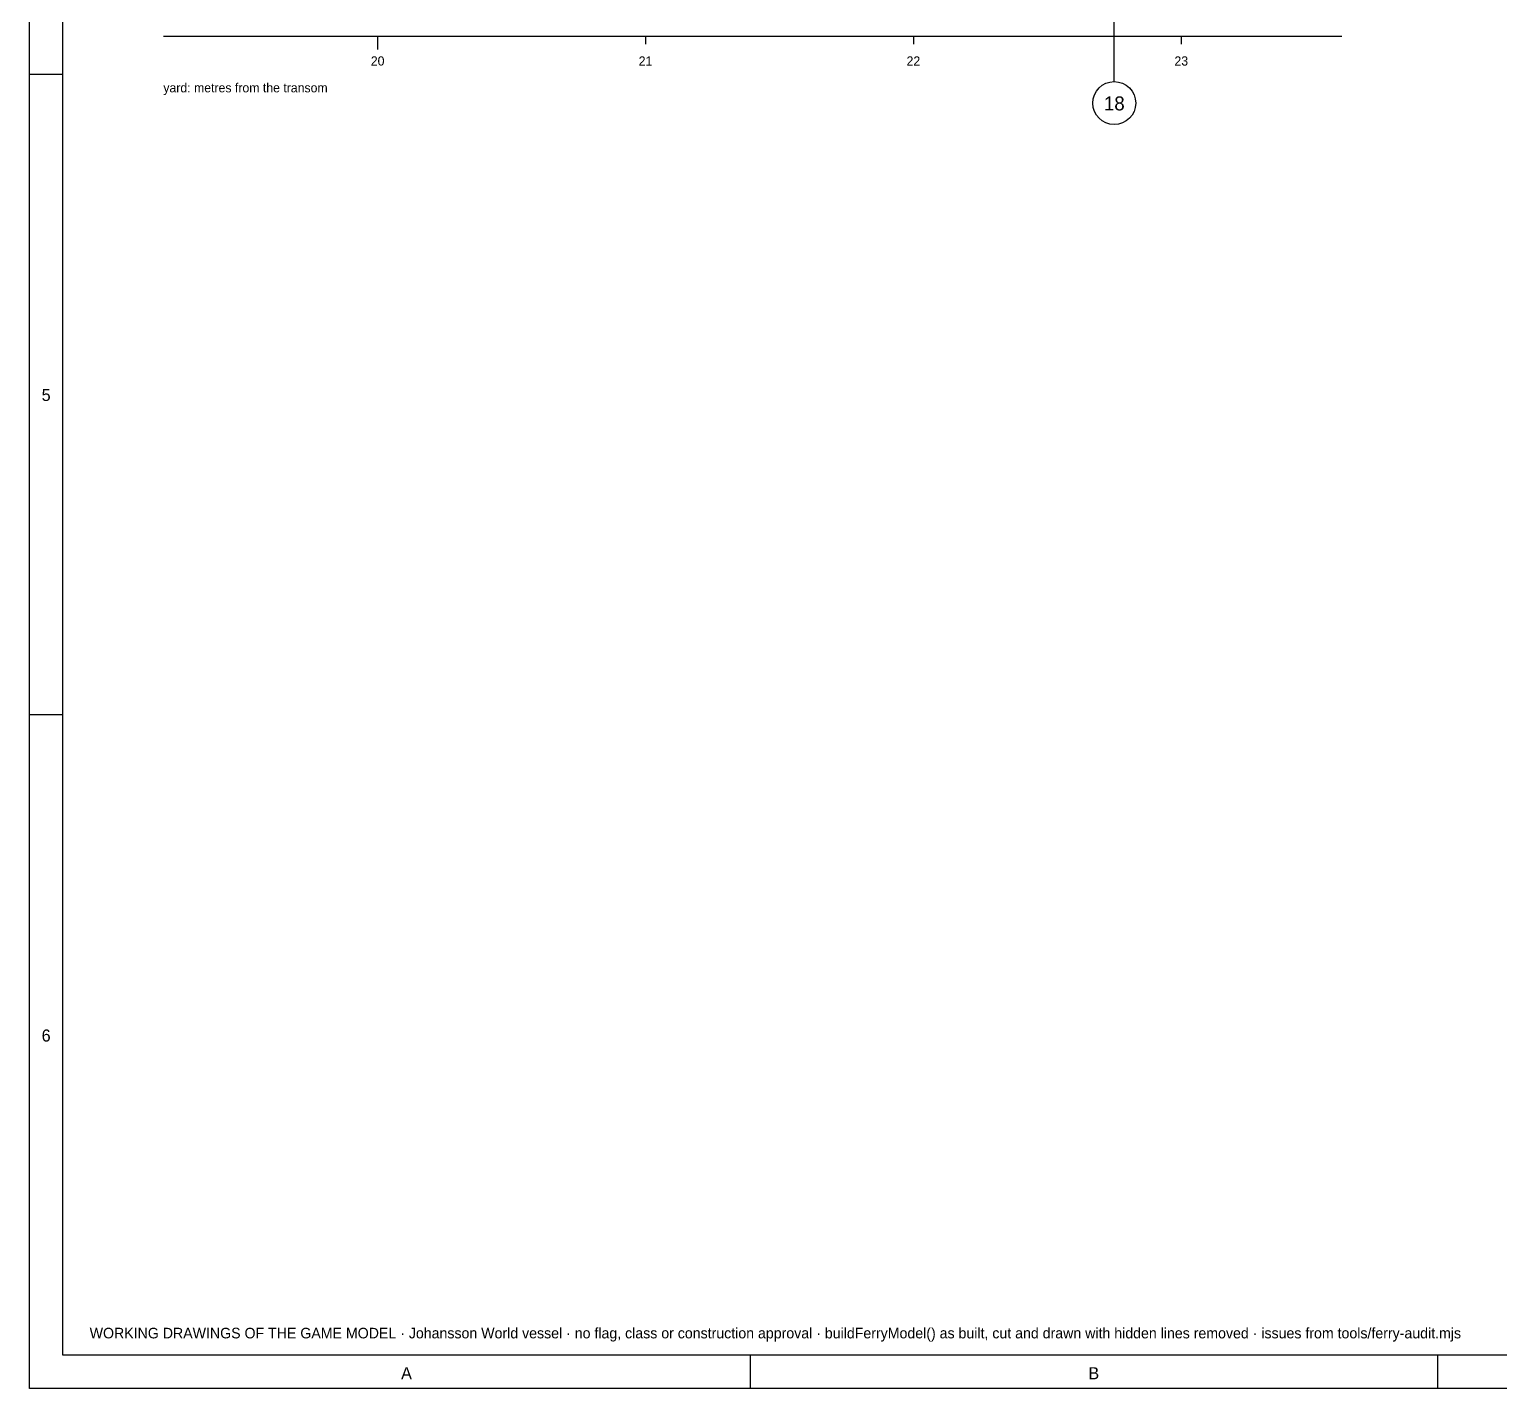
# Model space of a CAD drawing. Extents: x 5 to 836, y 5 to 589.
# Drawn here: x 5 to 224.5, y 5 to 208 of the extents above; entities that cross this region are included whole.
import ezdxf
from ezdxf.enums import TextEntityAlignment as Align

# ---------------------------------------------------------------- set-up
doc = ezdxf.new("R2010")
doc.units = 0
for name, color, linetype in [('CHECK', 40, 'CONTINUOUS'), ('CHECK-TEXT', 40, 'CONTINUOUS'), ('DIM', 3, 'CONTINUOUS'), ('FRAME', 7, 'CONTINUOUS'), ('MARKUP-TEXT', 1, 'CONTINUOUS'), ('TEXT', 7, 'CONTINUOUS'), ('THIN', 7, 'CONTINUOUS')]:
    doc.layers.add(name, color=color, linetype=linetype)

msp = doc.modelspace()

# ---------------------------------------------------------------- linework, layer by layer
at = {"layer": 'CHECK'}
msp.add_line((167, 200.2), (167, 214.8), dxfattribs=at)
msp.add_circle((167, 197), 3.2, dxfattribs=at)
at = {"layer": 'DIM'}
for p, q in [((25, 207), (201, 207)), ((57, 207), (57, 205)), ((97, 207), (97, 205.8)), ((137, 207), (137, 205.8)), ((177, 207), (177, 205.8))]:
    msp.add_line(p, q, dxfattribs=at)
at = {"layer": 'FRAME'}
for p, q in [((10, 10), (10, 584)), ((831, 10), (10, 10))]:
    msp.add_line(p, q, dxfattribs=at)
at = {"layer": 'THIN'}
for p, q in [((5, 5), (5, 589)), ((5, 201.33), (10, 201.33)), ((5, 105.67), (10, 105.67)), ((112.63, 10), (112.63, 5)), ((215.25, 10), (215.25, 5)), ((836, 5), (5, 5))]:
    msp.add_line(p, q, dxfattribs=at)

# ---------------------------------------------------------------- texts
at = {"layer": 'CHECK-TEXT'}
msp.add_text('18', height=2.09, dxfattribs=at).set_placement((167, 195.9), align=Align.CENTER)
at = {"layer": 'MARKUP-TEXT'}
msp.add_text('WORKING DRAWINGS OF THE GAME MODEL · Johansson World vessel · no flag, class or construction approval · buildFerryModel() as built, cut and drawn with hidden lines removed · issues from tools/ferry-audit.mjs', height=1.58, dxfattribs=at).set_placement((14, 12.5))
at = {"layer": 'TEXT'}
for s, height, p in [('20', 1.37, (57, 202.6)), ('21', 1.37, (97, 202.6)), ('22', 1.37, (137, 202.6)), ('23', 1.37, (177, 202.6)), ('5', 1.8, (7.5, 152.5)), ('6', 1.8, (7.5, 56.83)), ('A', 1.8, (61.31, 6.4)), ('B', 1.8, (163.94, 6.4))]:
    msp.add_text(s, height=height, dxfattribs=at).set_placement(p, align=Align.CENTER)
msp.add_text('yard: metres from the transom', height=1.37, dxfattribs=at).set_placement((25, 198.6))

doc.saveas('drawing.dxf')
